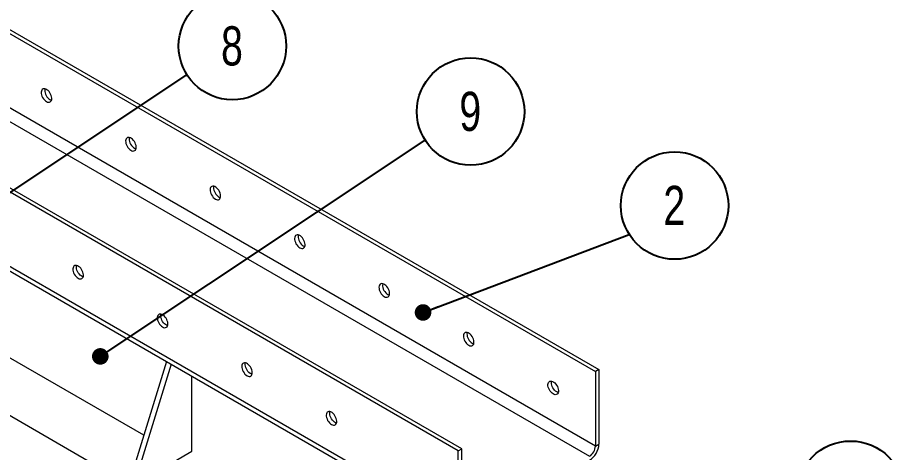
# Model space of a CAD drawing. Header units: millimetres. Extents: x -3124 to 13554, y -5049 to 691.
# Drawn here: x -1999 to -930, y -2778 to -2254 of the extents above; entities that cross this region are included whole.
import ezdxf

# ---------------------------------------------------------------- set-up
doc = ezdxf.new("R2010")
doc.units = ezdxf.units.MM
doc.layers.add('SHEET', color=179, linetype='Continuous')
doc.styles.add('SLDTEXTSTYLE0', font='TXT', dxfattribs={"width": 0.75})
doc.dimstyles.new('SLDDIMSTYLE1', dxfattribs={"dimtxt": 0.18, "dimasz": 3.302, "dimexe": 0, "dimexo": 0.0625, "dimgap": 0, "dimtad": 0, "dimtih": 1, "dimtoh": 1, "dimdec": 0, "dimrnd": 1e-09, "dimzin": 0, "dimdsep": 46, "dimtxsty": 'Standard', "dimsah": 1, "dimcen": 0.09, "dimadec": 0, "dimazin": 0, "dimtfac": 3.302, "dimtdec": 0, "dimtofl": 0, "dimtmove": 0, "dimatfit": 3, "dimfxl": 1, "dimfrac": 2, "dimtolj": 1, "dimtzin": 0, "dimarcsym": 0})

msp = doc.modelspace()

# ---------------------------------------------------------------- linework, layer by layer
at = {"linetype": 'Continuous', "lineweight": 20}
for p, q in [((-2626.44174, -1916.27894), (-1302.73789, -2680.43691)), ((-2622.1991, -1913.82971), (-1298.49524, -2677.98768)), ((-1463.95824, -2773.50744), (-2787.66209, -2009.34946)), ((-1302.73789, -2770.25641), (-2626.44174, -2006.09844)), ((-1468.20086, -2775.95665), (-2791.90472, -2011.79868)), ((-2633.51281, -2018.34587), (-1309.80895, -2782.50384)), ((-1468.20086, -2865.77615), (-2791.90472, -2101.61818)), ((-2788.59034, -2108.94368), (-1464.88648, -2873.10165)), ((-1847.31666, -2757.22908), (-2033.58579, -2649.6982)), ((-1819.84722, -2668.18718), (-1858.52378, -2793.55684)), ((-1814.19036, -2671.45282), (-1852.86692, -2796.82248)), ((-1298.49524, -2677.98768), (-1302.73789, -2680.43691)), ((-1302.73789, -2680.43691), (-1302.73789, -2770.25641)), ((-1298.49524, -2677.98768), (-1298.49524, -2767.80718)), ((-1789.22731, -2776.41491), (-1789.22731, -2685.86362)), ((-2057.37033, -2705.24776), (-1858.52378, -2820.03943)), ((-1302.73789, -2770.25641), (-1298.49524, -2767.80718)), ((-1810.44051, -2788.66103), (-1789.22731, -2776.41491)), ((-1468.20086, -2775.95665), (-1463.95824, -2773.50744)), ((-1468.20086, -2865.77615), (-1468.20086, -2775.95665)), ((-1463.95824, -2863.32693), (-1463.95824, -2773.50744))]:
    msp.add_line(p, q, dxfattribs=at)
at = {"linetype": 'Continuous', "lineweight": 20, "flags": 128}
for points in [[(-1964.58984, -2354.69923), (-1963.30879, -2355.28828), (-1962.08016, -2355.55241), (-1960.9543, -2355.48079), (-1959.97729, -2355.07618), (-1959.1891, -2354.35543), (-1958.62202, -2353.34779), (-1958.29926, -2352.09467), (-1958.23401, -2350.64723), (-1958.42903, -2349.06492), (-1958.87625, -2347.41236), (-1959.55734, -2345.75727), (-1960.44453, -2344.16736), (-1961.50136, -2342.70779), (-1962.68468, -2341.4383), (-1963.94601, -2340.41084), (-1965.23368, -2339.66748), (-1966.49496, -2339.23867), (-1967.67828, -2339.14193), (-1968.73515, -2339.38129), (-1969.6223, -2339.94689), (-1970.30344, -2340.81559), (-1970.75061, -2341.95182), (-1970.94563, -2343.30897), (-1970.88038, -2344.83174), (-1970.55762, -2346.45751), (-1969.99058, -2348.11987), (-1969.20239, -2349.75064), (-1968.22534, -2351.2833), (-1967.09947, -2352.65483), (-1965.87089, -2353.8092), (-1964.58984, -2354.69923)], [(-1966.43691, -2339.2515), (-1966.50796, -2339.50259), (-1966.70298, -2340.85974), (-1966.63773, -2342.38251), (-1966.31497, -2344.00828), (-1965.74793, -2345.67064), (-1964.95974, -2347.30141), (-1963.98269, -2348.83407), (-1962.85683, -2350.2056), (-1961.62824, -2351.35998), (-1960.34719, -2352.25)], [(-1960.34719, -2352.25), (-1959.06614, -2352.83905), (-1958.50011, -2352.99995)], [(-1862.76647, -2413.48061), (-1861.48538, -2414.06968), (-1860.2568, -2414.33379), (-1859.13089, -2414.26219), (-1858.15392, -2413.85756), (-1857.36569, -2413.13683), (-1856.79865, -2412.12917), (-1856.47589, -2410.87605), (-1856.41064, -2409.4286), (-1856.60562, -2407.84632), (-1857.05288, -2406.19374), (-1857.73397, -2404.53865), (-1858.62116, -2402.94874), (-1859.67804, -2401.48914), (-1860.86135, -2400.21966), (-1862.12264, -2399.19222), (-1863.41031, -2398.44886), (-1864.67159, -2398.02005), (-1865.85491, -2397.92331), (-1866.91178, -2398.16267), (-1867.79889, -2398.72829), (-1868.48007, -2399.59696), (-1868.92725, -2400.7332), (-1869.12222, -2402.09037), (-1869.05706, -2403.61309), (-1868.7343, -2405.23887), (-1868.16717, -2406.90127), (-1867.37902, -2408.53202), (-1866.40198, -2410.06468), (-1865.27615, -2411.43618), (-1864.04748, -2412.59061), (-1862.76647, -2413.48061)], [(-1864.61354, -2398.03288), (-1864.6846, -2398.28397), (-1864.87957, -2399.64114), (-1864.81441, -2401.16386), (-1864.49165, -2402.78964), (-1863.92452, -2404.45204), (-1863.13637, -2406.08279), (-1862.15933, -2407.61545), (-1861.0335, -2408.98695), (-1859.80483, -2410.14138), (-1858.52382, -2411.03138)], [(-1858.52382, -2411.03138), (-1857.24273, -2411.62045), (-1856.6767, -2411.78135)], [(-1760.94306, -2472.26201), (-1759.66205, -2472.85104), (-1758.43339, -2473.1152), (-1757.30756, -2473.04355), (-1756.33051, -2472.63896), (-1755.54237, -2471.91819), (-1754.97524, -2470.91058), (-1754.65248, -2469.65745), (-1754.58732, -2468.20996), (-1754.78229, -2466.62768), (-1755.22947, -2464.97514), (-1755.91064, -2463.32), (-1756.79775, -2461.73015), (-1757.85463, -2460.27055), (-1759.03794, -2459.00106), (-1760.29923, -2457.97362), (-1761.5869, -2457.23026), (-1762.84818, -2456.80146), (-1764.0315, -2456.70471), (-1765.08837, -2456.94407), (-1765.97556, -2457.50965), (-1766.65666, -2458.37837), (-1767.10392, -2459.51455), (-1767.29889, -2460.87172), (-1767.23365, -2462.39449), (-1766.91089, -2464.02027), (-1766.34384, -2465.68263), (-1765.55561, -2467.31342), (-1764.57857, -2468.84608), (-1763.45274, -2470.21759), (-1762.22416, -2471.37196), (-1760.94306, -2472.26201)], [(-1762.79013, -2456.81428), (-1762.86127, -2457.06532), (-1763.05624, -2458.4225), (-1762.991, -2459.94526), (-1762.66824, -2461.57104), (-1762.10119, -2463.2334), (-1761.31296, -2464.86419), (-1760.33592, -2466.39686), (-1759.21009, -2467.76836), (-1757.98151, -2468.92273), (-1756.70041, -2469.81278)], [(-1756.70041, -2469.81278), (-1755.4194, -2470.40181), (-1754.85337, -2470.5627)], [(-1659.11974, -2531.04336), (-1657.83864, -2531.63244), (-1656.61006, -2531.89655), (-1655.48415, -2531.82495), (-1654.50719, -2531.42032), (-1653.71896, -2530.69959), (-1653.15191, -2529.69193), (-1652.82915, -2528.4388), (-1652.76391, -2526.99136), (-1652.95888, -2525.40908), (-1653.40614, -2523.7565), (-1654.08723, -2522.10141), (-1654.97443, -2520.5115), (-1656.0313, -2519.0519), (-1657.21453, -2517.78247), (-1658.4759, -2516.75497), (-1659.76357, -2516.01162), (-1661.02486, -2515.58281), (-1662.20817, -2515.48607), (-1663.26505, -2515.72543), (-1664.15215, -2516.29105), (-1664.83333, -2517.15972), (-1665.28051, -2518.29596), (-1665.47548, -2519.65313), (-1665.41032, -2521.17585), (-1665.08756, -2522.80163), (-1664.52043, -2524.46403), (-1663.73229, -2526.09478), (-1662.75524, -2527.62744), (-1661.62941, -2528.99894), (-1660.40075, -2530.15337), (-1659.11974, -2531.04336)], [(-1660.9668, -2515.59563), (-1661.03786, -2515.84673), (-1661.23283, -2517.2039), (-1661.16767, -2518.72662), (-1660.84491, -2520.3524), (-1660.27778, -2522.0148), (-1659.48964, -2523.64555), (-1658.51259, -2525.17821), (-1657.38676, -2526.54971), (-1656.1581, -2527.70414), (-1654.87709, -2528.59414)], [(-1654.87709, -2528.59414), (-1653.59599, -2529.18321), (-1653.02996, -2529.34411)], [(-1926.40604, -2567.78175), (-1925.12503, -2568.37078), (-1923.89636, -2568.63494), (-1922.77054, -2568.56329), (-1921.79349, -2568.15871), (-1921.00534, -2567.43793), (-1920.43822, -2566.43032), (-1920.11546, -2565.17719), (-1920.0503, -2563.7297), (-1920.24527, -2562.14742), (-1920.69245, -2560.49489), (-1921.37362, -2558.83975), (-1922.26073, -2557.24989), (-1923.3176, -2555.79029), (-1924.50092, -2554.52081), (-1925.76221, -2553.49336), (-1927.04988, -2552.75001), (-1928.31116, -2552.3212), (-1929.49448, -2552.22446), (-1930.55135, -2552.46382), (-1931.43854, -2553.02939), (-1932.11964, -2553.89811), (-1932.5669, -2555.0343), (-1932.76187, -2556.39147), (-1932.69663, -2557.91424), (-1932.37387, -2559.54002), (-1931.80682, -2561.20237), (-1931.01859, -2562.83317), (-1930.04154, -2564.36583), (-1928.91572, -2565.73733), (-1927.68714, -2566.89171), (-1926.40604, -2567.78175)], [(-1920.31637, -2566.08246), (-1921.51958, -2565.66645), (-1922.80725, -2564.92309), (-1924.06853, -2563.89565), (-1925.25185, -2562.62616), (-1926.30872, -2561.16656), (-1927.19591, -2559.57676), (-1927.87701, -2557.92166), (-1928.32427, -2556.26908), (-1928.51924, -2554.6867), (-1928.454, -2553.23936), (-1928.25313, -2552.33404)], [(-1557.29633, -2589.82477), (-1556.01531, -2590.41379), (-1554.78665, -2590.67795), (-1553.66082, -2590.6063), (-1552.68378, -2590.20172), (-1551.89563, -2589.48095), (-1551.3285, -2588.47333), (-1551.00574, -2587.22021), (-1550.94058, -2585.77272), (-1551.13555, -2584.19044), (-1551.58273, -2582.5379), (-1552.26391, -2580.88276), (-1553.15102, -2579.29291), (-1554.20789, -2577.83331), (-1555.3912, -2576.56382), (-1556.65249, -2575.53638), (-1557.94016, -2574.79302), (-1559.20145, -2574.36421), (-1560.38476, -2574.26747), (-1561.44164, -2574.50683), (-1562.32883, -2575.07241), (-1563.00992, -2575.94113), (-1563.4571, -2577.07736), (-1563.65216, -2578.43448), (-1563.58691, -2579.95725), (-1563.26415, -2581.58303), (-1562.69711, -2583.24539), (-1561.90888, -2584.87618), (-1560.93183, -2586.40884), (-1559.806, -2587.78034), (-1558.57742, -2588.93472), (-1557.29633, -2589.82477)], [(-1559.14339, -2574.37704), (-1559.21445, -2574.62813), (-1559.40951, -2575.98525), (-1559.34426, -2577.50802), (-1559.0215, -2579.1338), (-1558.45446, -2580.79616), (-1557.66623, -2582.42695), (-1556.68918, -2583.95961), (-1555.56335, -2585.33112), (-1554.33477, -2586.48549), (-1553.05368, -2587.37554)], [(-1553.05368, -2587.37554), (-1551.77267, -2587.96456), (-1551.20663, -2588.12546)], [(-1824.58271, -2626.56311), (-1823.30162, -2627.15218), (-1822.07304, -2627.4163), (-1820.94713, -2627.34469), (-1819.97016, -2626.94006), (-1819.18193, -2626.21934), (-1818.61489, -2625.21167), (-1818.29213, -2623.95855), (-1818.22689, -2622.51111), (-1818.42186, -2620.92883), (-1818.86912, -2619.27624), (-1819.55021, -2617.62115), (-1820.4374, -2616.03125), (-1821.49428, -2614.57165), (-1822.67751, -2613.30221), (-1823.93888, -2612.27472), (-1825.22655, -2611.53136), (-1826.48784, -2611.10255), (-1827.67115, -2611.00581), (-1828.72803, -2611.24517), (-1829.61513, -2611.8108), (-1830.29631, -2612.67947), (-1830.74349, -2613.8157), (-1830.93846, -2615.17287), (-1830.8733, -2616.69559), (-1830.55054, -2618.32137), (-1829.98341, -2619.98377), (-1829.19527, -2621.61452), (-1828.21822, -2623.14718), (-1827.09239, -2624.51868), (-1825.86373, -2625.67311), (-1824.58271, -2626.56311)], [(-1818.49296, -2624.86386), (-1819.69625, -2624.4478), (-1820.98392, -2623.70445), (-1822.24521, -2622.677), (-1823.42852, -2621.40752), (-1824.4854, -2619.94792), (-1825.3725, -2618.35816), (-1826.05368, -2616.70302), (-1826.50086, -2615.05048), (-1826.69583, -2613.46811), (-1826.63067, -2612.02071), (-1826.4298, -2611.11539)], [(-1455.473, -2648.60612), (-1454.1919, -2649.1952), (-1452.96332, -2649.45931), (-1451.83741, -2649.38771), (-1450.86045, -2648.98307), (-1450.07222, -2648.26235), (-1449.50518, -2647.25469), (-1449.18241, -2646.00156), (-1449.11717, -2644.55412), (-1449.31214, -2642.97184), (-1449.75941, -2641.31926), (-1450.4405, -2639.66417), (-1451.32769, -2638.07426), (-1452.38448, -2636.61471), (-1453.56779, -2635.34522), (-1454.82917, -2634.31773), (-1456.11675, -2633.57442), (-1457.37812, -2633.14557), (-1458.56144, -2633.04883), (-1459.61831, -2633.28819), (-1460.50542, -2633.85381), (-1461.1866, -2634.72248), (-1461.63377, -2635.85872), (-1461.82874, -2637.21589), (-1461.7635, -2638.73866), (-1461.44074, -2640.36443), (-1460.8737, -2642.02679), (-1460.08555, -2643.65754), (-1459.1085, -2645.1902), (-1457.98259, -2646.56175), (-1456.75401, -2647.71612), (-1455.473, -2648.60612)], [(-1457.32006, -2633.15839), (-1457.39112, -2633.40949), (-1457.5861, -2634.76666), (-1457.52085, -2636.28943), (-1457.19809, -2637.9152), (-1456.63105, -2639.57756), (-1455.8429, -2641.20831), (-1454.86585, -2642.74097), (-1453.73994, -2644.11252), (-1452.51136, -2645.2669), (-1451.23035, -2646.15689)], [(-1451.23035, -2646.15689), (-1449.94926, -2646.74597), (-1449.38322, -2646.90687)], [(-1722.7593, -2685.34451), (-1721.47829, -2685.93354), (-1720.24963, -2686.1977), (-1719.1238, -2686.12605), (-1718.14675, -2685.72146), (-1717.35861, -2685.00069), (-1716.79148, -2683.99308), (-1716.46872, -2682.73995), (-1716.40356, -2681.29246), (-1716.59853, -2679.71018), (-1717.04571, -2678.05765), (-1717.72689, -2676.40251), (-1718.61399, -2674.81265), (-1719.67087, -2673.35305), (-1720.85418, -2672.08356), (-1722.11547, -2671.05612), (-1723.40314, -2670.31277), (-1724.66443, -2669.88396), (-1725.84774, -2669.78722), (-1726.90462, -2670.02658), (-1727.79181, -2670.59215), (-1728.4729, -2671.46087), (-1728.92008, -2672.5971), (-1729.11513, -2673.95423), (-1729.04989, -2675.477), (-1728.72713, -2677.10277), (-1728.16009, -2678.76513), (-1727.37186, -2680.39593), (-1726.39481, -2681.92859), (-1725.26898, -2683.30009), (-1724.0404, -2684.45447), (-1722.7593, -2685.34451)], [(-1716.66963, -2683.64522), (-1717.87284, -2683.22921), (-1719.16051, -2682.48585), (-1720.4218, -2681.45841), (-1721.60511, -2680.18892), (-1722.66199, -2678.72932), (-1723.54918, -2677.13951), (-1724.23027, -2675.48442), (-1724.67745, -2673.83189), (-1724.87251, -2672.24946), (-1724.80726, -2670.80212), (-1724.60639, -2669.89679)], [(-1353.64959, -2707.38753), (-1354.93069, -2706.49748), (-1356.15927, -2705.3431), (-1357.28509, -2703.9716), (-1358.26214, -2702.43894), (-1359.05029, -2700.80819), (-1359.61742, -2699.14579), (-1359.94018, -2697.52001), (-1360.00542, -2695.99724), (-1359.81036, -2694.64012), (-1359.36319, -2693.50388), (-1358.68209, -2692.63517), (-1357.7949, -2692.06959), (-1356.73803, -2691.83023), (-1355.55471, -2691.92697), (-1354.29343, -2692.35578), (-1353.00575, -2693.09914), (-1351.74447, -2694.12658), (-1350.56115, -2695.39606), (-1349.50428, -2696.85566), (-1348.61709, -2698.44557), (-1347.93599, -2700.10066), (-1347.48882, -2701.7532), (-1347.29376, -2703.33552), (-1347.359, -2704.78297), (-1347.68177, -2706.03609), (-1348.24881, -2707.04375), (-1349.03704, -2707.76448), (-1350.01409, -2708.16906), (-1351.13991, -2708.24071), (-1352.36849, -2707.9766), (-1353.64959, -2707.38753)], [(-1349.40694, -2704.9383), (-1350.68804, -2704.04825), (-1351.91662, -2702.89387), (-1353.04244, -2701.52237), (-1354.01949, -2699.98971), (-1354.80764, -2698.35896), (-1355.37477, -2696.69656), (-1355.69753, -2695.07078), (-1355.76277, -2693.54801), (-1355.56771, -2692.19089), (-1355.49665, -2691.9398)], [(-1347.5599, -2705.68822), (-1348.12585, -2705.52737), (-1349.40694, -2704.9383)], [(-1620.93598, -2744.12587), (-1619.65488, -2744.71494), (-1618.4263, -2744.97905), (-1617.30039, -2744.90745), (-1616.32343, -2744.50282), (-1615.5352, -2743.78209), (-1614.96815, -2742.77443), (-1614.64539, -2741.52131), (-1614.58015, -2740.07387), (-1614.77512, -2738.49159), (-1615.22238, -2736.839), (-1615.90348, -2735.18391), (-1616.79067, -2733.594), (-1617.84746, -2732.13445), (-1619.03077, -2730.86497), (-1620.29214, -2729.83748), (-1621.57973, -2729.09417), (-1622.8411, -2728.66531), (-1624.02442, -2728.56857), (-1625.08129, -2728.80793), (-1625.9684, -2729.37355), (-1626.64957, -2730.24223), (-1627.09675, -2731.37846), (-1627.29172, -2732.73563), (-1627.22648, -2734.2584), (-1626.90372, -2735.88418), (-1626.33668, -2737.54653), (-1625.54853, -2739.17728), (-1624.57148, -2740.70994), (-1623.44557, -2742.08149), (-1622.21699, -2743.23587), (-1620.93598, -2744.12587)], [(-1614.84622, -2742.42662), (-1616.04952, -2742.01056), (-1617.3371, -2741.26725), (-1618.59847, -2740.23976), (-1619.78179, -2738.97028), (-1620.83866, -2737.51068), (-1621.72577, -2735.92092), (-1622.40695, -2734.26578), (-1622.85412, -2732.61324), (-1623.0491, -2731.03086), (-1622.98385, -2729.58352), (-1622.78306, -2728.67815)]]:
    msp.add_lwpolyline(points, dxfattribs=at)
at = {"linetype": 'Continuous', "lineweight": 20}
for centre, radius, start, end in [((-1322.88329, -2766.7906), 24.40923, 302.3867225, 357.6130925), ((-1318.09022, -2769.55769), 15.36823, 302.60585621, 357.39414364)]:
    msp.add_arc(centre, radius, start, end, dxfattribs=at)
at = {"layer": 'SHEET', "color": 0}
for centre in [(-1740.44914, -2287.70536), (-1453.14483, -2366.68619), (-1207.19296, -2480.12663), (-995.15165, -2828.90283)]:
    msp.add_circle(centre, 64.80461, dxfattribs=at)

# ---------------------------------------------------------------- texts
at = {"layer": 'SHEET', "color": 0, "char_height": 47.25, "attachment_point": 2, "style": 'SLDTEXTSTYLE0'}
for s, insert in [('8', (-1740.92493, -2263.89299)), ('9', (-1453.62061, -2342.87383)), ('2', (-1207.66874, -2456.31427))]:
    msp.add_mtext(s, dxfattribs=dict(at, insert=insert))

# ---------------------------------------------------------------- leaders
at = {"layer": 'SHEET', "color": 0}
for points in [[(-2186.97576, -2583.06339), (-1795.15912, -2322.43945)], [(-1899.67144, -2662.04422), (-1507.8548, -2401.42028)], [(-1510.54167, -2609.07248), (-1261.90293, -2514.86072)]]:
    msp.add_leader(points, dimstyle='SLDDIMSTYLE1', override={"dimasz": 20, "dimldrblk": 'Dot'}, dxfattribs=at)

doc.saveas('drawing.dxf')
